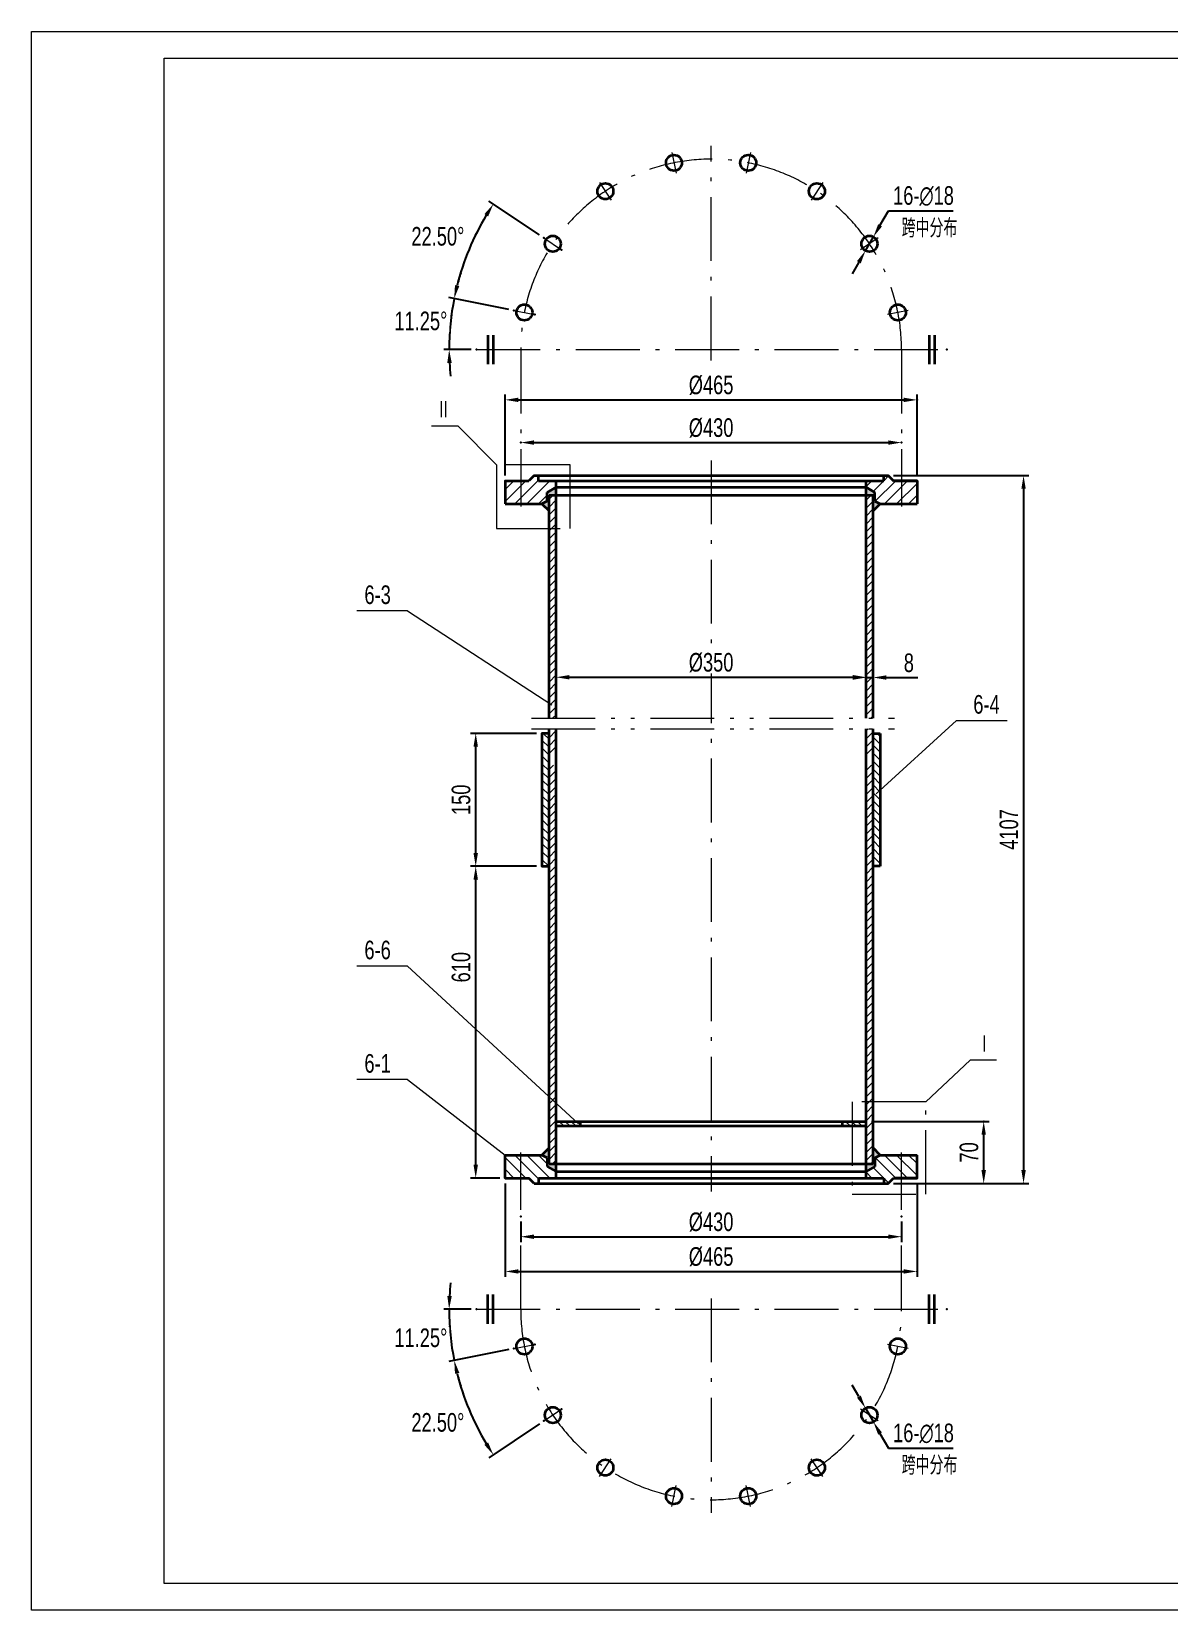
# Model space of a CAD drawing. Header units: millimetres. Extents: x -4980 to 60, y -60 to 3504.
# Drawn here: x -4980 to -3695, y 1731 to 3504 of the extents above; entities that cross this region are included whole.
import ezdxf

# ---------------------------------------------------------------- set-up
doc = ezdxf.new("R2010")
doc.units = ezdxf.units.MM
doc.linetypes.add('ACAD_ISO10W100', pattern=[18.7, 12, -3, 0.7, -3])
doc.linetypes.add('ACAD_ISO12W100', pattern=[22.4, 12, -3, 0.7, -3, 0.7, -3])
for name, color, linetype, lineweight in [('中心线', 1, 'ACAD_ISO10W100', 18), ('中粗线', 4, 'Continuous', 35), ('双点划线', 3, 'ACAD_ISO12W100', 18), ('标注', 7, 'Continuous', 18), ('粗实线', 2, 'Continuous', 50), ('细实线', 7, 'Continuous', 18)]:
    doc.layers.add(name, color=color, linetype=linetype, lineweight=lineweight)
doc.styles.add('HGCAD', font='HGCAD.SHX', dxfattribs={"width": 0.75, "bigfont": 'HZTXT.SHX'})
doc.dimstyles.new('HGCAD$0', dxfattribs={"dimtxt": 3.5, "dimasz": 2.5, "dimexe": 1, "dimexo": 1, "dimgap": 1, "dimtad": 1, "dimdec": 1, "dimdsep": 46, "dimtxsty": 'HGCAD', "dimcen": 0, "dimadec": 1, "dimazin": 0, "dimtfac": 1, "dimtmove": 0, "dimatfit": 1, "dimfxl": 0, "dimarcsym": 0})
doc.dimstyles.new('HGCAD$2', dxfattribs={"dimtxt": 3.5, "dimasz": 2.5, "dimexe": 1, "dimexo": 1, "dimgap": 1, "dimtad": 2, "dimtih": 1, "dimdec": 1, "dimdsep": 46, "dimtxsty": 'HGCAD', "dimcen": 0, "dimadec": 0, "dimazin": 0, "dimtfac": 1, "dimtmove": 0, "dimatfit": 1, "dimfxl": 0, "dimarcsym": 0})
doc.dimstyles.new('HGCAD$3', dxfattribs={"dimtxt": 3.5, "dimasz": 2.5, "dimexe": 1, "dimexo": 1, "dimgap": 1, "dimtad": 1, "dimtoh": 1, "dimdec": 1, "dimdsep": 46, "dimtxsty": 'HGCAD', "dimcen": 0, "dimadec": 1, "dimazin": 0, "dimtfac": 1, "dimtmove": 0, "dimatfit": 1, "dimfxl": 0, "dimarcsym": 0})

# ---------------------------------------------------------------- blocks, each defined once
blk = doc.blocks.new('HGCAD#HGTFTK~A3H~HGCAD图框')
at = {"layer": '细实线', "color": 7}
blk.add_lwpolyline([(5, -5), (-415, -5), (-415, 292), (5, 292)], close=True, dxfattribs=at)
at = {"layer": '细实线', "color": 2}
blk.add_lwpolyline([(0, 0), (-390, 0), (-390, 287), (0, 287)], close=True, dxfattribs=at)
blk = doc.blocks.new('*D18')
at = {"color": 0, "ltscale": 6}
for p in [(-3980, 3088.1), (-4445, 2996.7), (-3980, 2996.7)]:
    blk.add_point(p, dxfattribs=at)
at = {"layer": '标注', "color": 0, "lineweight": -2, "ltscale": 6}
for p, q in [((-4445, 3002.7), (-4445, 3094.1)), ((-4430, 3088.1), (-3995, 3088.1)), ((-3980, 3002.7), (-3980, 3094.1))]:
    blk.add_line(p, q, dxfattribs=at)
at = {"layer": '标注', "color": 0, "ltscale": 6}
for points in [[(-4430, 3090.6), (-4430, 3085.6), (-4445, 3088.1)], [(-3995, 3090.6), (-3995, 3085.6), (-3980, 3088.1)]]:
    blk.add_solid(points, dxfattribs=at)
at = {"layer": '标注', "color": 0, "ltscale": 6, "insert": (-4212.5, 3104.6), "char_height": 21, "attachment_point": 5, "style": 'HGCAD', "bg_fill": 3, "box_fill_scale": 1.1, "bg_fill_color": 256, "bg_fill_true_color": 13158600, "bg_fill_transparency": 412}
blk.add_mtext('%%C465', dxfattribs=at)
blk = doc.blocks.new('*D6')
at = {"color": 0, "ltscale": 6}
for p in [(-4427.5, 3039.9), (-3997.5, 3039.9), (-3997.5, 3039.9)]:
    blk.add_point(p, dxfattribs=at)
at = {"layer": '标注', "color": 0, "lineweight": -2, "ltscale": 6}
blk.add_line((-4412.5, 3039.9), (-4012.5, 3039.9), dxfattribs=at)
at = {"layer": '标注', "color": 0, "ltscale": 6}
for points in [[(-4412.5, 3042.4), (-4412.5, 3037.4), (-4427.5, 3039.9)], [(-4012.5, 3042.4), (-4012.5, 3037.4), (-3997.5, 3039.9)]]:
    blk.add_solid(points, dxfattribs=at)
at = {"layer": '标注', "color": 0, "ltscale": 6, "insert": (-4212.5, 3056.4), "char_height": 21, "attachment_point": 5, "style": 'HGCAD', "bg_fill": 3, "box_fill_scale": 1.1, "bg_fill_color": 256, "bg_fill_true_color": 13158600, "bg_fill_transparency": 397}
blk.add_mtext('%%C430', dxfattribs=at)
blk = doc.blocks.new('*D19')
at = {"color": 0, "ltscale": 6}
for p in [(-4435.1, 3189.1), (-4411.6, 3184.4), (-4477.4, 3144.8), (-3946.4, 3144.8)]:
    blk.add_point(p, dxfattribs=at)
at = {"layer": '标注', "color": 0, "lineweight": -2, "ltscale": 6}
for p, q in [((-4441, 3190.3), (-4508.5, 3203.7)), ((-4483.4, 3144.8), (-4514.3, 3144.8))]:
    blk.add_line(p, q, dxfattribs=at)
for start, end in [(162.938, 165.844), (168.75, 180), (182.906, 185.812)]:
    blk.add_arc((-4212.5, 3144.8), 295.8, start, end, dxfattribs=at)
at = {"layer": '标注', "color": 0, "ltscale": 6}
for points in [[(-4496.8, 3216.6), (-4501.7, 3217.7), (-4502.6, 3202.5)], [(-4510.4, 3129.8), (-4505.4, 3129.9), (-4508.3, 3144.8)]]:
    blk.add_solid(points, dxfattribs=at)
at = {"layer": '标注', "color": 0, "ltscale": 6, "insert": (-4540.2, 3177.1), "char_height": 21, "attachment_point": 5, "style": 'HGCAD', "bg_fill": 3, "box_fill_scale": 1.1, "bg_fill_color": 256, "bg_fill_true_color": 13158600, "bg_fill_transparency": 3211651}
blk.add_mtext('11.25°', dxfattribs=at)
at = {"color": 0, "ltscale": 6}
blk.add_point((-4505.7, 3183.4), dxfattribs=at)
blk = doc.blocks.new('*D20')
at = {"color": 0, "ltscale": 6}
for p in [(-4477.8, 3275.6), (-4401.2, 3270.9), (-4381.3, 3257.6), (-4435.1, 3189.1), (-4411.6, 3184.4)]:
    blk.add_point(p, dxfattribs=at)
at = {"layer": '标注', "color": 0, "lineweight": -2, "ltscale": 6}
for p, q in [((-4406.2, 3274.3), (-4463.4, 3312.5)), ((-4441, 3190.3), (-4508.5, 3203.7))]:
    blk.add_line(p, q, dxfattribs=at)
blk.add_arc((-4212.5, 3144.8), 295.8, 149.156, 165.844, dxfattribs=at)
at = {"layer": '标注', "color": 0, "ltscale": 6}
for points in [[(-4468.5, 3297.8), (-4464.3, 3295.1), (-4458.4, 3309.1)], [(-4496.8, 3216.6), (-4501.7, 3217.7), (-4502.6, 3202.5)]]:
    blk.add_solid(points, dxfattribs=at)
at = {"layer": '标注', "color": 0, "ltscale": 6, "insert": (-4521, 3272.6), "char_height": 21, "attachment_point": 5, "style": 'HGCAD', "bg_fill": 3, "box_fill_scale": 1.1, "bg_fill_color": 256, "bg_fill_true_color": 13158600, "bg_fill_transparency": 3277047}
blk.add_mtext('22.50°', dxfattribs=at)
blk = doc.blocks.new('*D21')
at = {"color": 0, "ltscale": 6}
for p in [(-4029.2, 3272.1), (-4038.2, 3256.5)]:
    blk.add_point(p, dxfattribs=at)
at = {"layer": '标注', "color": 0, "lineweight": -2, "ltscale": 6}
for p, q in [((-4021.8, 3285.1), (-4012.3, 3301.6)), ((-4012.3, 3301.6), (-3939, 3301.6)), ((-4038.2, 3256.5), (-4029.2, 3272.1)), ((-4045.7, 3243.5), (-4053.1, 3230.5))]:
    blk.add_line(p, q, dxfattribs=at)
at = {"layer": '标注', "color": 0, "ltscale": 6}
for points in [[(-4023.9, 3286.3), (-4019.6, 3283.8), (-4029.2, 3272.1)], [(-4047.8, 3244.7), (-4043.5, 3242.2), (-4038.2, 3256.5)]]:
    blk.add_solid(points, dxfattribs=at)
at = {"layer": '标注', "color": 0, "ltscale": 6, "insert": (-3972.7, 3318.1), "char_height": 21, "attachment_point": 5, "style": 'HGCAD', "bg_fill": 3, "box_fill_scale": 1.1, "bg_fill_color": 256, "bg_fill_true_color": 13158600, "bg_fill_transparency": 442}
blk.add_mtext('16-∅18', dxfattribs=at)
blk = doc.blocks.new('*D7')
at = {"color": 0, "ltscale": 6}
for p in [(-4445, 2209.7), (-3980, 2209.7), (-3980, 2104.3)]:
    blk.add_point(p, dxfattribs=at)
at = {"layer": '标注', "color": 0, "lineweight": -2, "ltscale": 6}
for p, q in [((-4445, 2203.7), (-4445, 2098.3)), ((-3980, 2203.7), (-3980, 2098.3)), ((-4430, 2104.3), (-3995, 2104.3))]:
    blk.add_line(p, q, dxfattribs=at)
at = {"layer": '标注', "color": 0, "ltscale": 6}
for points in [[(-4430, 2106.8), (-4430, 2101.8), (-4445, 2104.3)], [(-3995, 2106.8), (-3995, 2101.8), (-3980, 2104.3)]]:
    blk.add_solid(points, dxfattribs=at)
at = {"layer": '标注', "color": 0, "ltscale": 6, "insert": (-4212.5, 2120.8), "char_height": 21, "attachment_point": 5, "style": 'HGCAD', "bg_fill": 3, "box_fill_scale": 1.1, "bg_fill_color": 256, "bg_fill_true_color": 13158600, "bg_fill_transparency": 582}
blk.add_mtext('%%C465', dxfattribs=at)
blk = doc.blocks.new('*D8')
at = {"color": 0, "ltscale": 6}
for p in [(-4427.5, 2166.5), (-3997.5, 2166.5), (-3997.5, 2143.5)]:
    blk.add_point(p, dxfattribs=at)
at = {"layer": '标注', "color": 0, "lineweight": -2, "ltscale": 6}
for p, q in [((-4427.5, 2160.5), (-4427.5, 2137.5)), ((-3997.5, 2160.5), (-3997.5, 2137.5)), ((-4412.5, 2143.5), (-4012.5, 2143.5))]:
    blk.add_line(p, q, dxfattribs=at)
at = {"layer": '标注', "color": 0, "ltscale": 6}
for points in [[(-4412.5, 2146), (-4412.5, 2141), (-4427.5, 2143.5)], [(-4012.5, 2146), (-4012.5, 2141), (-3997.5, 2143.5)]]:
    blk.add_solid(points, dxfattribs=at)
at = {"layer": '标注', "color": 0, "ltscale": 6, "insert": (-4212.5, 2160), "char_height": 21, "attachment_point": 5, "style": 'HGCAD', "bg_fill": 3, "box_fill_scale": 1.1, "bg_fill_color": 256, "bg_fill_true_color": 13158600, "bg_fill_transparency": 567}
blk.add_mtext('%%C430', dxfattribs=at)
blk = doc.blocks.new('*D22')
at = {"color": 0, "ltscale": 6}
for p in [(-4477.4, 2061.6), (-3946.4, 2061.6), (-4411.6, 2022), (-4435.1, 2017.3)]:
    blk.add_point(p, dxfattribs=at)
at = {"layer": '标注', "color": 0, "lineweight": -2, "ltscale": 6}
for p, q in [((-4483.4, 2061.6), (-4514.3, 2061.6)), ((-4441, 2016.2), (-4508.5, 2002.7))]:
    blk.add_line(p, q, dxfattribs=at)
for start, end in [(174.188, 177.094), (180, 191.25), (194.156, 197.062)]:
    blk.add_arc((-4212.5, 2061.6), 295.8, start, end, dxfattribs=at)
at = {"layer": '标注', "color": 0, "ltscale": 6}
for points in [[(-4505.4, 2076.5), (-4510.4, 2076.7), (-4508.3, 2061.6)], [(-4501.7, 1988.7), (-4496.8, 1989.8), (-4502.6, 2003.9)]]:
    blk.add_solid(points, dxfattribs=at)
at = {"layer": '标注', "color": 0, "ltscale": 6, "insert": (-4540.2, 2029.3), "char_height": 21, "attachment_point": 5, "style": 'HGCAD', "bg_fill": 3, "box_fill_scale": 1.1, "bg_fill_color": 256, "bg_fill_true_color": 13158600, "bg_fill_transparency": 3211821}
blk.add_mtext('11.25°', dxfattribs=at)
at = {"color": 0, "ltscale": 6}
blk.add_point((-4507.6, 2042.3), dxfattribs=at)
blk = doc.blocks.new('*D23')
at = {"color": 0, "ltscale": 6}
for p in [(-4411.6, 2022), (-4435.1, 2017.3), (-4492.6, 1966.5), (-4401.2, 1935.5), (-4381.3, 1948.8)]:
    blk.add_point(p, dxfattribs=at)
at = {"layer": '标注', "color": 0, "lineweight": -2, "ltscale": 6}
for p, q in [((-4441, 2016.2), (-4508.5, 2002.7)), ((-4406.2, 1932.2), (-4463.4, 1893.9))]:
    blk.add_line(p, q, dxfattribs=at)
blk.add_arc((-4212.5, 2061.6), 295.8, 194.156, 210.844, dxfattribs=at)
at = {"layer": '标注', "color": 0, "ltscale": 6}
for points in [[(-4501.7, 1988.7), (-4496.8, 1989.8), (-4502.6, 2003.9)], [(-4464.3, 1911.3), (-4468.5, 1908.6), (-4458.4, 1897.3)]]:
    blk.add_solid(points, dxfattribs=at)
at = {"layer": '标注', "color": 0, "ltscale": 6, "insert": (-4521, 1933.8), "char_height": 21, "attachment_point": 5, "style": 'HGCAD', "bg_fill": 3, "box_fill_scale": 1.1, "bg_fill_color": 256, "bg_fill_true_color": 13158600, "bg_fill_transparency": 3277452}
blk.add_mtext('22.50°', dxfattribs=at)
blk = doc.blocks.new('*D9')
at = {"color": 0, "ltscale": 6}
for p in [(-4038.2, 1950), (-4029.2, 1934.4)]:
    blk.add_point(p, dxfattribs=at)
at = {"layer": '标注', "color": 0, "lineweight": -2, "ltscale": 6}
for p, q in [((-4045.7, 1963), (-4053.1, 1976)), ((-4038.2, 1950), (-4029.2, 1934.4)), ((-4021.8, 1921.4), (-4012.3, 1904.9)), ((-4012.3, 1904.9), (-3939, 1904.9))]:
    blk.add_line(p, q, dxfattribs=at)
at = {"layer": '标注', "color": 0, "ltscale": 6}
for points in [[(-4043.5, 1964.2), (-4047.8, 1961.7), (-4038.2, 1950)], [(-4019.6, 1922.6), (-4023.9, 1920.1), (-4029.2, 1934.4)]]:
    blk.add_solid(points, dxfattribs=at)
at = {"layer": '标注', "color": 0, "ltscale": 6, "insert": (-3972.7, 1921.4), "char_height": 21, "attachment_point": 5, "style": 'HGCAD', "bg_fill": 3, "box_fill_scale": 1.1, "bg_fill_color": 256, "bg_fill_true_color": 13158600, "bg_fill_transparency": 472}
blk.add_mtext('16-∅18', dxfattribs=at)
blk = doc.blocks.new('*D10')
at = {"color": 0, "ltscale": 6}
for p in [(-4387.5, 2780.7), (-4037.5, 2780.7), (-4037.5, 2775)]:
    blk.add_point(p, dxfattribs=at)
at = {"layer": '标注', "color": 0, "lineweight": -2, "ltscale": 6}
for p, q in [((-4387.5, 2774.7), (-4387.5, 2769)), ((-4372.5, 2775), (-4052.5, 2775)), ((-4037.5, 2774.7), (-4037.5, 2769))]:
    blk.add_line(p, q, dxfattribs=at)
at = {"layer": '标注', "color": 0, "ltscale": 6}
for points in [[(-4372.5, 2777.5), (-4372.5, 2772.5), (-4387.5, 2775)], [(-4052.5, 2777.5), (-4052.5, 2772.5), (-4037.5, 2775)]]:
    blk.add_solid(points, dxfattribs=at)
at = {"layer": '标注', "color": 0, "ltscale": 6, "insert": (-4212.5, 2791.5), "char_height": 21, "attachment_point": 5, "style": 'HGCAD', "bg_fill": 3, "box_fill_scale": 1.1, "bg_fill_color": 256, "bg_fill_true_color": 13158600, "bg_fill_transparency": 412}
blk.add_mtext('%%C350', dxfattribs=at)
blk = doc.blocks.new('*D11')
at = {"color": 0, "ltscale": 6}
for p in [(-4037.5, 2774.7), (-4029.5, 2774.7), (-4029.5, 2774.7)]:
    blk.add_point(p, dxfattribs=at)
at = {"layer": '标注', "color": 0, "lineweight": -2, "ltscale": 6}
for p, q in [((-4052.5, 2774.7), (-4067.5, 2774.7)), ((-4037.5, 2774.7), (-4029.5, 2774.7)), ((-4014.5, 2774.7), (-3979, 2774.7))]:
    blk.add_line(p, q, dxfattribs=at)
at = {"layer": '标注', "color": 0, "ltscale": 6}
for points in [[(-4052.5, 2777.2), (-4052.5, 2772.2), (-4037.5, 2774.7)], [(-4014.5, 2777.2), (-4014.5, 2772.2), (-4029.5, 2774.7)]]:
    blk.add_solid(points, dxfattribs=at)
at = {"layer": '标注', "color": 0, "ltscale": 6, "insert": (-3989.2, 2791.2), "char_height": 21, "attachment_point": 5, "style": 'HGCAD', "bg_fill": 3, "box_fill_scale": 1.1, "bg_fill_color": 256, "bg_fill_true_color": 13158600, "bg_fill_transparency": 467}
blk.add_mtext('8', dxfattribs=at)
blk = doc.blocks.new('*D24')
at = {"color": 0, "ltscale": 6}
for p in [(-4012.5, 3002.7), (-4012.5, 2203.7), (-3859.7, 2203.7)]:
    blk.add_point(p, dxfattribs=at)
at = {"layer": '标注', "color": 0, "lineweight": -2, "ltscale": 6}
for p, q in [((-4006.5, 3002.7), (-3853.7, 3002.7)), ((-3859.7, 2987.7), (-3859.7, 2218.7)), ((-4006.5, 2203.7), (-3853.7, 2203.7))]:
    blk.add_line(p, q, dxfattribs=at)
at = {"layer": '标注', "color": 0, "ltscale": 6}
for points in [[(-3862.2, 2987.7), (-3857.2, 2987.7), (-3859.7, 3002.7)], [(-3862.2, 2218.7), (-3857.2, 2218.7), (-3859.7, 2203.7)]]:
    blk.add_solid(points, dxfattribs=at)
at = {"layer": '标注', "color": 0, "ltscale": 6, "insert": (-3876.2, 2603.2), "char_height": 21, "attachment_point": 5, "rotation": 90, "style": 'HGCAD', "bg_fill": 3, "box_fill_scale": 1.1, "bg_fill_color": 256, "bg_fill_true_color": 13158600, "bg_fill_transparency": 707}
blk.add_mtext('4107', dxfattribs=at)
blk = doc.blocks.new('*D25')
at = {"color": 0, "ltscale": 6}
for p in [(-4037.5, 2273.7), (-3904.7, 2273.7), (-4012.5, 2203.7)]:
    blk.add_point(p, dxfattribs=at)
at = {"layer": '标注', "color": 0, "lineweight": -2, "ltscale": 6}
for p, q in [((-4031.5, 2273.7), (-3898.7, 2273.7)), ((-3904.7, 2218.7), (-3904.7, 2258.7)), ((-4006.5, 2203.7), (-3898.7, 2203.7))]:
    blk.add_line(p, q, dxfattribs=at)
at = {"layer": '标注', "color": 0, "ltscale": 6}
for points in [[(-3907.2, 2258.7), (-3902.2, 2258.7), (-3904.7, 2273.7)], [(-3907.2, 2218.7), (-3902.2, 2218.7), (-3904.7, 2203.7)]]:
    blk.add_solid(points, dxfattribs=at)
at = {"layer": '标注', "color": 0, "ltscale": 6, "insert": (-3921.2, 2238.7), "char_height": 21, "attachment_point": 5, "rotation": 90, "style": 'HGCAD', "bg_fill": 3, "box_fill_scale": 1.1, "bg_fill_color": 256, "bg_fill_true_color": 13158600, "bg_fill_transparency": 917}
blk.add_mtext('70', dxfattribs=at)
blk = doc.blocks.new('*D26')
at = {"color": 0, "ltscale": 6}
for p in [(-4478.3, 2711.7), (-4403.5, 2711.7), (-4403.5, 2561.7)]:
    blk.add_point(p, dxfattribs=at)
at = {"layer": '标注', "color": 0, "lineweight": -2, "ltscale": 6}
for p, q in [((-4409.5, 2711.7), (-4484.3, 2711.7)), ((-4478.3, 2576.7), (-4478.3, 2696.7)), ((-4409.5, 2561.7), (-4484.3, 2561.7))]:
    blk.add_line(p, q, dxfattribs=at)
at = {"layer": '标注', "color": 0, "ltscale": 6}
for points in [[(-4480.8, 2696.7), (-4475.8, 2696.7), (-4478.3, 2711.7)], [(-4480.8, 2576.7), (-4475.8, 2576.7), (-4478.3, 2561.7)]]:
    blk.add_solid(points, dxfattribs=at)
at = {"layer": '标注', "color": 0, "ltscale": 6, "insert": (-4494.8, 2636.7), "char_height": 21, "attachment_point": 5, "rotation": 90, "style": 'HGCAD', "bg_fill": 3, "box_fill_scale": 1.1, "bg_fill_color": 256, "bg_fill_true_color": 13158600, "bg_fill_transparency": 522}
blk.add_mtext('150', dxfattribs=at)
blk = doc.blocks.new('*D27')
at = {"color": 0, "ltscale": 6}
for p in [(-4478.3, 2561.7), (-4403.5, 2561.7), (-4445, 2209.7)]:
    blk.add_point(p, dxfattribs=at)
at = {"layer": '标注', "color": 0, "lineweight": -2, "ltscale": 6}
for p, q in [((-4409.5, 2561.7), (-4484.3, 2561.7)), ((-4478.3, 2224.7), (-4478.3, 2546.7)), ((-4451, 2209.7), (-4484.3, 2209.7))]:
    blk.add_line(p, q, dxfattribs=at)
at = {"layer": '标注', "color": 0, "ltscale": 6}
for points in [[(-4480.8, 2546.7), (-4475.8, 2546.7), (-4478.3, 2561.7)], [(-4480.8, 2224.7), (-4475.8, 2224.7), (-4478.3, 2209.7)]]:
    blk.add_solid(points, dxfattribs=at)
at = {"layer": '标注', "color": 0, "ltscale": 6, "insert": (-4494.8, 2447.7), "char_height": 21, "attachment_point": 5, "rotation": 90, "style": 'HGCAD', "bg_fill": 3, "box_fill_scale": 1.1, "bg_fill_color": 256, "bg_fill_true_color": 13158600, "bg_fill_transparency": 527}
blk.add_mtext('610', dxfattribs=at)

msp = doc.modelspace()

# ---------------------------------------------------------------- hatches: boundary and pattern name
at = {"layer": '细实线', "ltscale": 6}
h = msp.add_hatch(dxfattribs=at)
h.set_pattern_fill('ANSI31', color=256, scale=3, style=0)
h.set_pattern_definition([(45, (-5109.891, 382.228), (-6.735192, 6.735192), [])])
h.paths.add_polyline_path([(-4444.98, 2970.72), (-4427.48, 2970.72), (-4427.48, 2996.72), (-4444.98, 2996.72)])
h.paths.add_polyline_path([(-4427.48, 2970.72), (-4403.48, 2970.72), (-4397.48, 2973.72), (-4397.48, 2983.72), (-4387.48, 2989.49), (-4387.48, 2996.72), (-4407.48, 2996.72), (-4407.48, 3002.72), (-4412.48, 3002.72), (-4418.48, 2996.72), (-4427.48, 2996.72)])
h.paths.add_polyline_path([(-4012.48, 3002.72), (-4017.48, 3002.72), (-4017.48, 2996.72), (-4037.48, 2996.72), (-4037.48, 2989.49), (-4027.48, 2983.72), (-4027.48, 2973.72), (-4021.48, 2970.72), (-3997.48, 2970.72), (-3997.48, 2996.72), (-4006.48, 2996.72)])
h.paths.add_polyline_path([(-3997.48, 2970.72), (-3979.98, 2970.72), (-3979.98, 2996.72), (-3997.48, 2996.72)])
h = msp.add_hatch(color=256, dxfattribs=at)
h.paths.add_polyline_path([(-4387.48, 2989.49), (-4397.48, 2983.72), (-4397.48, 2973.72), (-4403.48, 2970.72), (-4395.48, 2962.72), (-4395.48, 2980.72), (-4387.48, 2980.72)])
h.paths.add_polyline_path([(-4027.48, 2983.72), (-4037.48, 2989.49), (-4037.48, 2980.72), (-4029.48, 2980.72), (-4029.48, 2962.72), (-4021.48, 2970.72), (-4027.48, 2973.72)])
h = msp.add_hatch(dxfattribs=at)
h.set_pattern_fill('ANSI31', color=256, scale=2, style=0)
h.set_pattern_definition([(45, (-4980, -60), (-4.490128, 4.490128), [])])
h.paths.add_polyline_path([(-4395.48, 2942.81), (-4387.48, 2942.81), (-4387.48, 2980.72), (-4395.48, 2980.72)])
h.paths.add_polyline_path([(-4029.48, 2675.69), (-4037.48, 2675.69), (-4037.48, 2295.62), (-4029.48, 2295.62)])
h.paths.add_polyline_path([(-4037.48, 2225.72), (-4029.48, 2225.72), (-4029.48, 2295.62), (-4037.48, 2295.62)])
h.paths.add_polyline_path([(-4395.48, 2301.42), (-4387.48, 2294.04), (-4387.48, 2675.69), (-4395.48, 2675.69)])
h.paths.add_polyline_path([(-4387.48, 2294.04), (-4395.48, 2301.42), (-4395.48, 2225.72), (-4387.48, 2225.72)])
h.paths.add_polyline_path([(-4387.48, 2716.69), (-4395.48, 2716.69), (-4395.48, 2687.69), (-4387.48, 2687.69)])
h.paths.add_polyline_path([(-4395.48, 2728.69), (-4387.48, 2728.69), (-4387.48, 2942.81), (-4395.48, 2942.81)])
h.paths.add_polyline_path([(-4037.48, 2728.69), (-4029.48, 2728.69), (-4029.48, 2980.72), (-4037.48, 2980.72)])
h.paths.add_polyline_path([(-4029.48, 2716.69), (-4037.48, 2716.69), (-4037.48, 2687.69), (-4029.48, 2687.69)])
h = msp.add_hatch(dxfattribs=at)
h.set_pattern_fill('ANSI31', color=256, scale=2, angle=90, style=0)
h.set_pattern_definition([(135, (-4980, -60), (-4.490128, -4.490128), [])])
h.paths.add_polyline_path([(-4395.48, 2711.69), (-4403.48, 2711.69), (-4403.48, 2561.69), (-4395.48, 2561.69)])
h.paths.add_polyline_path([(-4021.48, 2711.69), (-4029.48, 2711.69), (-4029.48, 2561.69), (-4021.48, 2561.69)])
h = msp.add_hatch(dxfattribs=at)
h.set_pattern_fill('ANSI31', color=256, scale=1.5, angle=90, style=0)
h.set_pattern_definition([(135, (-4980, -60), (-3.367596, -3.367596), [])])
h.paths.add_polyline_path([(-4387.48, 2273.72), (-4387.48, 2268.72), (-4360.48, 2268.72), (-4360.48, 2273.72)])
h.paths.add_polyline_path([(-4064.48, 2268.72), (-4053.2, 2268.72), (-4053.2, 2273.72), (-4064.48, 2273.72)])
h.paths.add_polyline_path([(-4053.2, 2268.72), (-4037.48, 2268.72), (-4037.48, 2273.72), (-4053.2, 2273.72)])

# ---------------------------------------------------------------- linework, layer by layer
at = {"layer": '中心线', "ltscale": 6}
for p, q in [((-4212.48, 3132.72), (-4212.48, 3374.72)), ((-4256.77, 3367.46), (-4252.08, 3343.92)), ((-4168.19, 3367.46), (-4172.88, 3343.92)), ((-4338.59, 3333.57), (-4325.26, 3313.61)), ((-4086.37, 3333.57), (-4099.7, 3313.61)), ((-4401.22, 3270.94), (-4381.27, 3257.6)), ((-4023.74, 3270.94), (-4043.69, 3257.6)), ((-4435.12, 3189.11), (-4411.58, 3184.43)), ((-4477.36, 3144.82), (-3946.36, 3144.82)), ((-4427.48, 3144.82), (-4427.48, 2967.72)), ((-3997.48, 3144.82), (-3997.48, 2967.72)), ((-4212.48, 3019.72), (-4212.48, 2194.72)), ((-4427.48, 2200.72), (-4427.48, 2238.72)), ((-4427.48, 2061.61), (-4427.48, 2238.72)), ((-3997.48, 2200.72), (-3997.48, 2238.72)), ((-3997.48, 2061.61), (-3997.48, 2238.72)), ((-4477.36, 2061.61), (-3946.36, 2061.61)), ((-4212.48, 2073.72), (-4212.48, 1831.72)), ((-4435.12, 2017.32), (-4411.58, 2022)), ((-4401.22, 1935.49), (-4381.27, 1948.83)), ((-4023.74, 1935.49), (-4043.69, 1948.83)), ((-4338.59, 1872.86), (-4325.26, 1892.82)), ((-4086.37, 1872.86), (-4099.7, 1892.82)), ((-4256.77, 1838.97), (-4252.08, 1862.51)), ((-4168.19, 1838.97), (-4172.88, 1862.51))]:
    msp.add_line(p, q, dxfattribs=at)
for centre, start, end in [((-4212.48, 3144.82), 0, 180), ((-4212.48, 2061.61), 180, 0)]:
    msp.add_arc(centre, 215, start, end, dxfattribs=at)
at = {"layer": '中粗线', "ltscale": 6}
for p, q in [((-4464.78, 3161.32), (-4464.78, 3128.32)), ((-4458.78, 3161.32), (-4458.78, 3128.32)), ((-3966.18, 3161.32), (-3966.18, 3128.32)), ((-3960.18, 3161.32), (-3960.18, 3128.32)), ((-4412.48, 3002.72), (-4418.48, 2996.72)), ((-4412.48, 3002.72), (-4012.48, 3002.72)), ((-4407.48, 2996.72), (-4407.48, 3002.72)), ((-4017.48, 2996.72), (-4017.48, 3002.72)), ((-4012.48, 3002.72), (-4006.48, 2996.72)), ((-4444.98, 2996.72), (-4444.98, 2970.72)), ((-4444.98, 2996.72), (-4418.48, 2996.72)), ((-4407.48, 2996.72), (-4017.48, 2996.72)), ((-4397.48, 2983.72), (-4387.48, 2989.49)), ((-4397.48, 2973.72), (-4397.48, 2983.72)), ((-4395.48, 2728.69), (-4395.48, 2980.72)), ((-4395.48, 2980.72), (-4029.48, 2980.72)), ((-4387.48, 2728.69), (-4387.48, 2996.72)), ((-4387.48, 2989.49), (-4037.48, 2989.49)), ((-4037.48, 2728.69), (-4037.48, 2996.72)), ((-4027.48, 2983.72), (-4037.48, 2989.49)), ((-4029.48, 2728.69), (-4029.48, 2980.72)), ((-4027.48, 2973.72), (-4027.48, 2983.72)), ((-4006.48, 2996.72), (-3979.98, 2996.72)), ((-3979.98, 2996.72), (-4006.48, 2996.72)), ((-3979.98, 2996.72), (-3979.98, 2970.72)), ((-4444.98, 2970.72), (-4403.48, 2970.72)), ((-4397.48, 2973.72), (-4403.48, 2970.72)), ((-4403.48, 2970.72), (-4395.48, 2962.72)), ((-4021.48, 2970.72), (-4029.48, 2962.72)), ((-4027.48, 2973.72), (-4021.48, 2970.72)), ((-4021.48, 2970.72), (-3979.98, 2970.72)), ((-4395.48, 2225.72), (-4395.48, 2716.69)), ((-4387.48, 2209.72), (-4387.48, 2716.69)), ((-4037.48, 2209.72), (-4037.48, 2716.69)), ((-4029.48, 2225.72), (-4029.48, 2716.69)), ((-4395.48, 2711.69), (-4403.48, 2711.69)), ((-4403.48, 2711.69), (-4403.48, 2561.69)), ((-4029.48, 2711.69), (-4021.48, 2711.69)), ((-4021.48, 2711.69), (-4021.48, 2561.69)), ((-4403.48, 2561.69), (-4395.48, 2561.69)), ((-4021.48, 2561.69), (-4029.48, 2561.69)), ((-4387.48, 2273.72), (-4037.48, 2273.72)), ((-4360.48, 2273.72), (-4360.48, 2268.72)), ((-4064.48, 2273.72), (-4064.48, 2268.72)), ((-4387.48, 2268.72), (-4037.48, 2268.72)), ((-4444.98, 2235.72), (-4403.48, 2235.72)), ((-4403.48, 2235.72), (-4395.48, 2243.72)), ((-4397.48, 2232.72), (-4403.48, 2235.72)), ((-4397.48, 2232.72), (-4397.48, 2222.72)), ((-4464.78, 2045.11), (-4464.78, 2078.11)), ((-4458.78, 2045.11), (-4458.78, 2078.11)), ((-3966.18, 2045.11), (-3966.18, 2078.11)), ((-3960.18, 2045.11), (-3960.18, 2078.11))]:
    msp.add_line(p, q, dxfattribs=at)
for centre in [(-4254.42, 3355.69), (-4170.54, 3355.69), (-4331.93, 3323.59), (-4093.03, 3323.59), (-4391.25, 3264.27), (-4033.71, 3264.27), (-4423.35, 3186.77), (-4423.35, 2019.66), (-4391.25, 1942.16), (-4033.71, 1942.16), (-4331.93, 1882.84), (-4093.03, 1882.84), (-4254.42, 1850.74), (-4170.54, 1850.74)]:
    msp.add_circle(centre, 9, dxfattribs=at)
at = {"layer": '双点划线', "color": 6, "ltscale": 6}
for p, q in [((-4454.76, 3014.81), (-4454.76, 2942.81)), ((-4454.76, 2942.81), (-4371.76, 2942.81))]:
    msp.add_line(p, q, dxfattribs=at)
at = {"layer": '双点划线', "color": 3, "ltscale": 6}
for p, q in [((-4415.37, 2728.69), (-4005.37, 2728.69)), ((-4415.37, 2716.69), (-4005.37, 2716.69))]:
    msp.add_line(p, q, dxfattribs=at)
at = {"layer": '标注', "color": 6, "ltscale": 6}
for p in [(-4528.41, 3058.74), (-4454.76, 3014.81)]:
    msp.add_line(p, (-4498.41, 3058.74), dxfattribs=at)
at = {"layer": '标注', "color": 2, "ltscale": 6}
for p, q in [((-4555.39, 2849.87), (-4612.39, 2849.87)), ((-4555.39, 2448.87), (-4612.39, 2448.87)), ((-4555.39, 2320.87), (-4612.39, 2320.87))]:
    msp.add_line(p, q, dxfattribs=at)

# ---------------------------------------------------------------- block references
at = {"layer": '粗实线', "ltscale": 6, "xscale": 6, "yscale": 6, "zscale": 6}
msp.add_blockref('HGCAD#HGTFTK~A3H~HGCAD图框', (-2490, 1752), dxfattribs=at)

# ---------------------------------------------------------------- next in the draw order: texts
at = {"layer": '标注', "color": 6, "ltscale": 6, "insert": (-4514.72, 3076.89), "char_height": 21, "width": 53.1349, "attachment_point": 5, "style": 'HGCAD', "bg_fill": 3, "box_fill_scale": 1.1, "bg_fill_color": 256, "bg_fill_true_color": 13158600, "bg_fill_transparency": 367}
msp.add_mtext('Ⅱ', dxfattribs=at)
at = {"layer": '标注', "color": 2, "ltscale": 6, "char_height": 21, "width": 51.1218, "attachment_point": 5, "style": 'HGCAD', "bg_fill": 3, "box_fill_scale": 1.1, "bg_fill_color": 256, "bg_fill_true_color": 13158600, "bg_fill_transparency": 367}
for s, insert in [('6-3', (-4589.08, 2868.02)), ('6-6', (-4589.08, 2467.02))]:
    msp.add_mtext(s, dxfattribs=dict(at, insert=insert))

# ---------------------------------------------------------------- next in the draw order: dimensions: what is measured, and where the dimension line sits
at = {"layer": '标注', "color": 3, "ltscale": 6}
for base, p1, p2, picture, middle in [((-3979.98, 3088.11), (-4444.98, 2996.72), (-3979.98, 2996.72), '*D18', (-4212.48, 3088.11)), ((-3979.98, 2104.32), (-4444.98, 2209.72), (-3979.98, 2209.72), '*D7', (-4212.48, 2104.32))]:
    dim = msp.add_linear_dim(base=base, p1=p1, p2=p2, text='%%C<>', dimstyle='HGCAD$0', override={"dimscale": 6, "dimtdec": 1}, dxfattribs=at)
    dim.commit()
    dim.dimension.update_dxf_attribs({"geometry": picture, "text_midpoint": middle, "dimtype": 160})
dim = msp.add_linear_dim(base=(-4037.48, 2774.95), p1=(-4387.48, 2780.69), p2=(-4037.48, 2780.69), text='%%C<>', dimstyle='HGCAD$0', override={"dimscale": 6}, dxfattribs=at)
dim.commit()
dim.dimension.update_dxf_attribs({"geometry": '*D10', "text_midpoint": (-4212.48, 2791.45)})
dim = msp.add_linear_dim(base=(-4478.25, 2711.69), p1=(-4403.48, 2561.69), p2=(-4403.48, 2711.69), angle=90, dimstyle='HGCAD$0', override={"dimscale": 6}, dxfattribs=at)
dim.commit()
dim.dimension.update_dxf_attribs({"geometry": '*D26', "text_midpoint": (-4494.75, 2636.69)})

# ---------------------------------------------------------------- next in the draw order: linework, layer by layer
at = {"layer": '中粗线', "ltscale": 6}
for p, q in [((-4444.98, 2209.72), (-4444.98, 2235.72)), ((-4397.48, 2222.72), (-4387.48, 2216.94)), ((-4444.98, 2209.72), (-4418.48, 2209.72)), ((-4412.48, 2203.72), (-4418.48, 2209.72)), ((-4407.48, 2209.72), (-4407.48, 2203.72))]:
    msp.add_line(p, q, dxfattribs=at)
at = {"layer": '双点划线', "color": 6, "ltscale": 6}
for p, q in [((-4371.76, 3014.81), (-4454.76, 3014.81)), ((-4371.76, 2942.81), (-4371.76, 3014.81)), ((-4053.2, 2295.62), (-4053.2, 2191.62)), ((-4053.2, 2191.62), (-3970.2, 2191.62))]:
    msp.add_line(p, q, dxfattribs=at)
at = {"layer": '标注', "color": 2, "ltscale": 6}
for p, q in [((-4555.39, 2849.87), (-4392.19, 2744.06)), ((-4555.39, 2448.87), (-4362.42, 2270.94))]:
    msp.add_line(p, q, dxfattribs=at)

# ---------------------------------------------------------------- next in the draw order: dimensions: what is measured, and where the dimension line sits
at = {"layer": '标注', "color": 3, "ltscale": 6}
for base, line1, line2, picture, middle in [((-4505.7244, 3183.4295), ((-4477.3617, 3144.8231), (-3946.3617, 3144.8231)), ((-4435.1181, 3189.1086), (-4411.5792, 3184.4264)), '*D19', (-4540.1802, 3177.0987)), ((-4507.6215, 2042.2623), ((-4477.3617, 2061.6069), (-3946.3617, 2061.6069)), ((-4435.1181, 2017.3214), (-4411.5792, 2022.0036)), '*D22', (-4540.1802, 2029.3313))]:
    dim = msp.add_angular_dim_2l(base=base, line1=line1, line2=line2, dimstyle='HGCAD$2', override={"dimscale": 6, "dimadec": 2, "dimtdec": 1}, dxfattribs=at)
    dim.commit()
    dim.dimension.update_dxf_attribs({"geometry": picture, "text_midpoint": middle})
for base, p1, p2, picture, middle in [((-3997.48, 3039.93), (-4427.48, 3039.93), (-3997.48, 3039.93), '*D6', (-4212.48, 3039.93)), ((-3997.48, 2143.5), (-4427.48, 2166.5), (-3997.48, 2166.5), '*D8', (-4212.48, 2143.5))]:
    dim = msp.add_linear_dim(base=base, p1=p1, p2=p2, text='%%C<>', dimstyle='HGCAD$0', override={"dimscale": 6, "dimtdec": 1}, dxfattribs=at)
    dim.commit()
    dim.dimension.update_dxf_attribs({"geometry": picture, "text_midpoint": middle, "dimtype": 160})
dim = msp.add_linear_dim(base=(-4029.48, 2774.69), p1=(-4037.48, 2774.69), p2=(-4029.48, 2774.69), dimstyle='HGCAD$0', override={"dimscale": 6}, dxfattribs=at)
dim.commit()
dim.dimension.update_dxf_attribs({"geometry": '*D11', "text_midpoint": (-3989.24, 2791.19)})

# ---------------------------------------------------------------- next in the draw order: linework, layer by layer
at = {"layer": '中心线', "ltscale": 6}
for p, q in [((-3989.84, 3189.11), (-4013.38, 3184.43)), ((-3989.84, 2017.32), (-4013.38, 2022))]:
    msp.add_line(p, q, dxfattribs=at)
at = {"layer": '中粗线', "ltscale": 6}
for centre in [(-4001.61, 3186.77), (-4001.61, 2019.66)]:
    msp.add_circle(centre, 9, dxfattribs=at)

# ---------------------------------------------------------------- next in the draw order: texts
at = {"layer": '标注', "color": 2, "ltscale": 6, "insert": (-4589.08, 2339.02), "char_height": 21, "width": 51.1218, "attachment_point": 5, "style": 'HGCAD', "bg_fill": 3, "box_fill_scale": 1.1, "bg_fill_color": 256, "bg_fill_true_color": 13158600, "bg_fill_transparency": 367}
msp.add_mtext('6-1', dxfattribs=at)

# ---------------------------------------------------------------- next in the draw order: dimensions: what is measured, and where the dimension line sits
at = {"layer": '标注', "color": 3, "ltscale": 6}
for p1, p2, picture, middle in [((-4038.2, 3256.47), (-4029.23, 3272.07), '*D21', (-3972.67, 3301.56)), ((-4038.2, 1949.96), (-4029.23, 1934.36), '*D9', (-3972.67, 1904.87))]:
    dim = msp.add_diameter_dim_2p(p1=p1, p2=p2, text='16-<>', dimstyle='HGCAD$3', override={"dimscale": 6, "dimtih": 1, "dimtdec": 1}, dxfattribs=at)
    dim.commit()
    dim.dimension.update_dxf_attribs({"geometry": picture, "text_midpoint": middle, "dimtype": 163})
for base, line1, line2, picture, middle in [((-4477.7523, 3275.641), ((-4401.2234, 3270.9375), (-4381.2682, 3257.6038)), ((-4435.1181, 3189.1086), (-4411.5792, 3184.4264)), '*D20', (-4520.9969, 3272.615)), ((-4492.5581, 1966.5332), ((-4401.2234, 1935.4925), (-4381.2682, 1948.8262)), ((-4435.1181, 2017.3214), (-4411.5792, 2022.0036)), '*D23', (-4520.9969, 1933.815))]:
    dim = msp.add_angular_dim_2l(base=base, line1=line1, line2=line2, dimstyle='HGCAD$2', override={"dimscale": 6, "dimadec": 2, "dimtdec": 1}, dxfattribs=at)
    dim.commit()
    dim.dimension.update_dxf_attribs({"geometry": picture, "text_midpoint": middle})
dim = msp.add_linear_dim(base=(-3859.65, 2203.72), p1=(-4012.48, 3002.72), p2=(-4012.48, 2203.72), angle=90, text='4107', dimstyle='HGCAD$0', override={"dimscale": 6}, dxfattribs=at)
dim.commit()
dim.dimension.update_dxf_attribs({"geometry": '*D24', "text_midpoint": (-3876.15, 2603.22)})

# ---------------------------------------------------------------- next in the draw order: linework, layer by layer
at = {"layer": '双点划线', "color": 6, "ltscale": 6}
msp.add_line((-3970.2, 2295.62), (-4053.2, 2295.62), dxfattribs=at)
at = {"layer": '标注', "color": 2, "ltscale": 6}
for p, q in [((-3935.23, 2726.13), (-3878.23, 2726.13)), ((-4555.39, 2320.87), (-4444.98, 2235.72))]:
    msp.add_line(p, q, dxfattribs=at)

# ---------------------------------------------------------------- next in the draw order: texts
at = {"layer": '标注', "color": 3, "ltscale": 6, "char_height": 21, "width": 78.1694, "attachment_point": 5, "style": 'HGCAD', "bg_fill": 3, "box_fill_scale": 1.1, "bg_fill_color": 256, "bg_fill_true_color": 13158600, "bg_fill_transparency": 367}
for insert in [(-3965.88, 3281.94), (-3965.88, 1885.49)]:
    msp.add_mtext('跨中分布', dxfattribs=dict(at, insert=insert))
at = {"layer": '标注', "color": 6, "ltscale": 6, "insert": (-3903.85, 2360.87), "char_height": 21, "width": 31.4302, "attachment_point": 5, "style": 'HGCAD', "bg_fill": 3, "box_fill_scale": 1.1, "bg_fill_color": 256, "bg_fill_true_color": 13158600, "bg_fill_transparency": 367}
msp.add_mtext('Ⅰ', dxfattribs=at)

# ---------------------------------------------------------------- next in the draw order: dimensions: what is measured, and where the dimension line sits
at = {"layer": '标注', "color": 3, "ltscale": 6}
dim = msp.add_linear_dim(base=(-3904.72, 2273.72), p1=(-4012.48, 2203.72), p2=(-4037.48, 2273.72), angle=90, dimstyle='HGCAD$0', override={"dimscale": 6}, dxfattribs=at)
dim.commit()
dim.dimension.update_dxf_attribs({"geometry": '*D25', "text_midpoint": (-3921.22, 2238.72)})

# ---------------------------------------------------------------- next in the draw order: hatches: boundary and pattern name
at = {"layer": '细实线', "ltscale": 6}
h = msp.add_hatch(dxfattribs=at)
h.set_pattern_fill('ANSI31', color=256, scale=3, style=0)
h.set_pattern_definition([(315, (-5109.891, 4824.202), (-6.735192, -6.735192), [])])
h.paths.add_polyline_path([(-4444.98, 2235.72), (-4427.48, 2235.72), (-4427.48, 2209.72), (-4444.98, 2209.72)])
h.paths.add_polyline_path([(-4427.48, 2235.72), (-4403.48, 2235.72), (-4397.48, 2232.72), (-4397.48, 2222.72), (-4387.48, 2216.94), (-4387.48, 2209.72), (-4407.48, 2209.72), (-4407.48, 2203.72), (-4412.48, 2203.72), (-4418.48, 2209.72), (-4427.48, 2209.72)])
h.paths.add_polyline_path([(-4012.48, 2203.72), (-4017.48, 2203.72), (-4017.48, 2209.72), (-4037.48, 2209.72), (-4037.48, 2216.94), (-4027.48, 2222.72), (-4027.48, 2232.72), (-4021.48, 2235.72), (-3997.48, 2235.72), (-3997.48, 2209.72), (-4006.48, 2209.72)])
h.paths.add_polyline_path([(-3997.48, 2235.72), (-3979.98, 2235.72), (-3979.98, 2209.72), (-3997.48, 2209.72)])
h = msp.add_hatch(color=256, dxfattribs=at)
h.paths.add_polyline_path([(-4387.48, 2216.94), (-4397.48, 2222.72), (-4397.48, 2232.72), (-4403.48, 2235.72), (-4395.48, 2243.72), (-4395.48, 2225.72), (-4387.48, 2225.72)])
h.paths.add_polyline_path([(-4027.48, 2222.72), (-4037.48, 2216.94), (-4037.48, 2225.72), (-4029.48, 2225.72), (-4029.48, 2243.72), (-4021.48, 2235.72), (-4027.48, 2232.72)])

# ---------------------------------------------------------------- next in the draw order: linework, layer by layer
at = {"layer": '中粗线', "ltscale": 6}
for p, q in [((-4021.48, 2235.72), (-4029.48, 2243.72)), ((-4027.48, 2232.72), (-4021.48, 2235.72)), ((-4021.48, 2235.72), (-3979.98, 2235.72)), ((-3979.98, 2209.72), (-3979.98, 2235.72)), ((-4395.48, 2225.72), (-4029.48, 2225.72)), ((-4387.48, 2216.94), (-4037.48, 2216.94)), ((-4027.48, 2222.72), (-4037.48, 2216.94)), ((-4027.48, 2232.72), (-4027.48, 2222.72)), ((-4412.48, 2203.72), (-4012.48, 2203.72)), ((-4407.48, 2209.72), (-4017.48, 2209.72)), ((-4017.48, 2209.72), (-4017.48, 2203.72)), ((-4012.48, 2203.72), (-4006.48, 2209.72)), ((-4006.48, 2209.72), (-3979.98, 2209.72)), ((-3979.98, 2209.72), (-4006.48, 2209.72))]:
    msp.add_line(p, q, dxfattribs=at)
at = {"layer": '双点划线', "color": 6, "ltscale": 6}
msp.add_line((-3970.2, 2191.62), (-3970.2, 2295.62), dxfattribs=at)
at = {"layer": '标注', "color": 6, "ltscale": 6}
for p, q in [((-3920.15, 2342.72), (-3970.2, 2295.62)), ((-3890.15, 2342.72), (-3920.15, 2342.72))]:
    msp.add_line(p, q, dxfattribs=at)

# ---------------------------------------------------------------- next in the draw order: texts
at = {"layer": '标注', "color": 2, "ltscale": 6, "insert": (-3901.54, 2744.28), "char_height": 21, "width": 51.1218, "attachment_point": 5, "style": 'HGCAD', "bg_fill": 3, "box_fill_scale": 1.1, "bg_fill_color": 256, "bg_fill_true_color": 13158600, "bg_fill_transparency": 367}
msp.add_mtext('6-4', dxfattribs=at)

# ---------------------------------------------------------------- next in the draw order: linework, layer by layer
at = {"layer": '标注', "color": 2, "ltscale": 6}
msp.add_line((-3935.23, 2726.13), (-4026.23, 2643.52), dxfattribs=at)

# ---------------------------------------------------------------- next in the draw order: dimensions: what is measured, and where the dimension line sits
at = {"layer": '标注', "color": 3, "ltscale": 6}
dim = msp.add_linear_dim(base=(-4478.25, 2561.69), p1=(-4444.98, 2209.72), p2=(-4403.48, 2561.69), angle=90, text='610', dimstyle='HGCAD$0', override={"dimscale": 6}, dxfattribs=at)
dim.commit()
dim.dimension.update_dxf_attribs({"geometry": '*D27', "text_midpoint": (-4478.25, 2447.69), "dimtype": 160})

doc.saveas('drawing.dxf')
